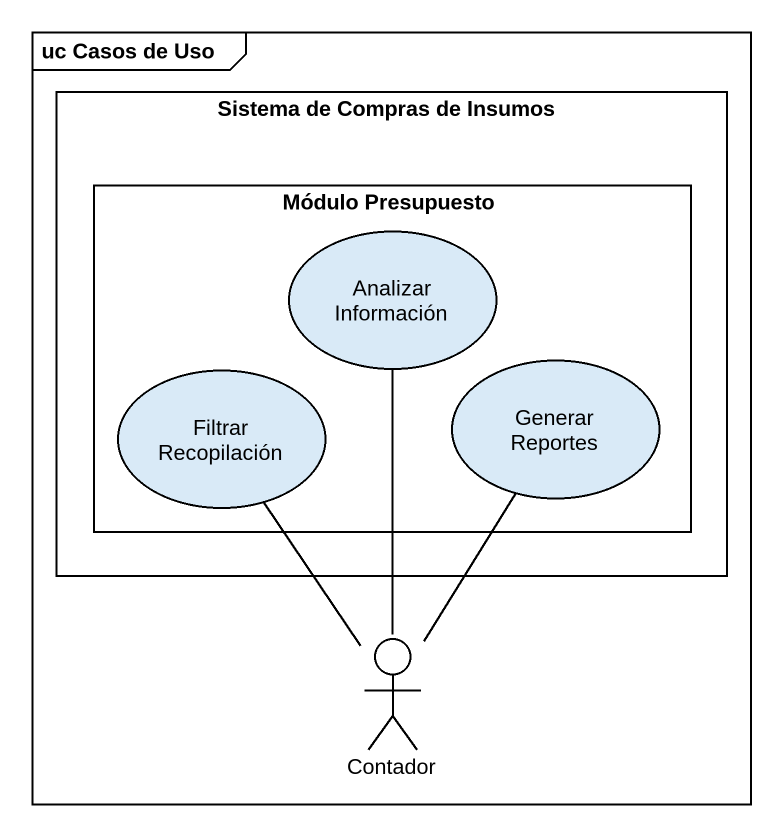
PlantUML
@startuml
mainframe uc Casos de Uso
rectangle "Sistema de Compras de Insumos" as Sistema_de_Compras_de {
  rectangle "Módulo Presupuesto" as Módulo_Presupuesto {
    usecase "Analizar Información" as Analizar_Información
    usecase "Filtrar Recopilación" as Filtrar_Recopilación
    usecase "Generar Reportes" as Generar_Reportes
  }
}
actor Contador
Contador -up- Analizar_Información
Contador -up- Filtrar_Recopilación
Contador -up- Generar_Reportes
@enduml
